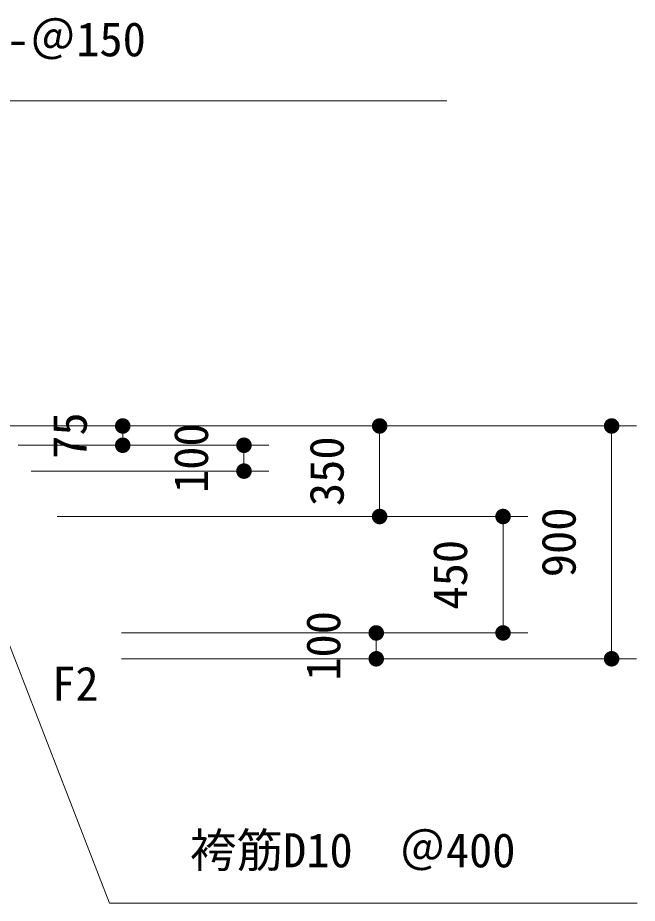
# Model space of a CAD drawing. Units: millimetres at full size. Extents: x 0 to 42000, y 0 to 29700.
# Drawn here: x 25456 to 27852, y 5807 to 9230 of the extents above; entities that cross this region are included whole.
import ezdxf
from ezdxf.enums import TextEntityAlignment as Align

# ---------------------------------------------------------------- set-up
doc = ezdxf.new("R2010")
doc.units = ezdxf.units.MM
doc.header["$LTSCALE"] = 100
for name, color, linetype, lineweight in [('D-STR', 1, 'Continuous', 13), ('D-STR-DIM', 7, 'Continuous', 13), ('D-STR-HTXT', 7, 'Continuous', 13), ('D-STR-TXT', 7, 'Continuous', 13)]:
    doc.layers.add(name, color=color, linetype=linetype, lineweight=lineweight)
doc.styles.add('ＭＳ ゴシック', font='')
doc.styles.get('ＭＳ ゴシック').set_extended_font_data('MS Gothic')

# ---------------------------------------------------------------- blocks, each defined once
blk = doc.blocks.new('filled_dot')
at = {"color": 0, "linetype": 'Continuous', "lineweight": -2, "const_width": 1.25}
blk.add_lwpolyline([(-0.625, 0, 1), (0.625, 0, 1)], format="xyb", close=True, dxfattribs=at)

msp = doc.modelspace()

# ---------------------------------------------------------------- linework, layer by layer
at = {"layer": 'D-STR'}
msp.add_line((21844.9, 7651.7), (26775.2, 7651.7), dxfattribs=at)
at = {"layer": 'D-STR-DIM'}
for p, q in [((25457.7, 7651.7), (25957.9, 7651.7)), ((25861.9, 7651.7), (25861.9, 7577.2)), ((26112.9, 7651.7), (26951.3, 7651.7)), ((26457.4, 7651.7), (27848.4, 7651.7)), ((26855.3, 7651.7), (26855.3, 7301.7)), ((27752.4, 7651.7), (27752.4, 6751.7)), ((25457.7, 7577.2), (25957.9, 7577.2)), ((25457.7, 7577.2), (26426.7, 7577.2)), ((26330.7, 7577.2), (26330.7, 7477.2)), ((25507.7, 7477.2), (26426.7, 7477.2)), ((25607.7, 7301.7), (26951.3, 7301.7)), ((25807.7, 7301.7), (27428.5, 7301.7)), ((27332.5, 7301.7), (27332.5, 6851.7)), ((25857.7, 6851.7), (27428.5, 6851.7)), ((25857.7, 6851.7), (26938.2, 6851.7)), ((26842.2, 6851.7), (26842.2, 6751.7)), ((25857.7, 6751.7), (26938.2, 6751.7)), ((26457.4, 6751.7), (27848.4, 6751.7))]:
    msp.add_line(p, q, dxfattribs=at)
at = {"layer": 'D-STR-HTXT'}
for points in [[(24574, 7626.6), (24874.8, 8908.3), (25114.8, 8908.3), (27114.8, 8908.3)], [(25329.7, 7043.7), (25810.7, 5806.6), (26050.7, 5806.6), (27851.7, 5806.6)]]:
    msp.add_lwpolyline(points, dxfattribs=at)

# ---------------------------------------------------------------- block references
at = {"layer": 'D-STR-DIM', "xscale": 24, "yscale": 24}
for p, rotation in [((25861.9, 7651.7), 270), ((26855.3, 7651.7), 270), ((27752.4, 7651.7), 270), ((25861.9, 7577.2), 90), ((26330.7, 7577.2), 270), ((26330.7, 7477.2), 90), ((26855.3, 7301.7), 90), ((27332.5, 7301.7), 270), ((26842.2, 6851.7), 270), ((27332.5, 6851.7), 90), ((26842.2, 6751.7), 90), ((27752.4, 6751.7), 90)]:
    msp.add_blockref('filled_dot', p, dxfattribs=dict(at, rotation=rotation))

# ---------------------------------------------------------------- texts
at = {"layer": 'D-STR-DIM', "style": 'ＭＳ ゴシック'}
for s, p in [('75', (25590.9, 7614.5)), ('100', (26059.7, 7527.2)), ('350', (26584.3, 7476.7)), ('900', (27481.4, 7201.7)), ('450', (27061.5, 7076.7)), ('100', (26571.2, 6801.7))]:
    msp.add_text(s, height=132, rotation=90, dxfattribs=at).set_placement(p, align=Align.TOP_CENTER)
at = {"layer": 'D-STR-HTXT', "style": 'ＭＳ ゴシック'}
for s, p in [('φ6-＠150', (25185.8, 9212.6)), ('袴筋D10\u3000＠400', (26121.7, 6077.6))]:
    msp.add_text(s, height=132, dxfattribs=at).set_placement(p, align=Align.TOP_LEFT)
at = {"layer": 'D-STR-TXT', "style": 'ＭＳ ゴシック'}
msp.add_text('F2', height=132, dxfattribs=at).set_placement((25768.5, 6721.4), align=Align.TOP_RIGHT)

doc.saveas('drawing.dxf')
